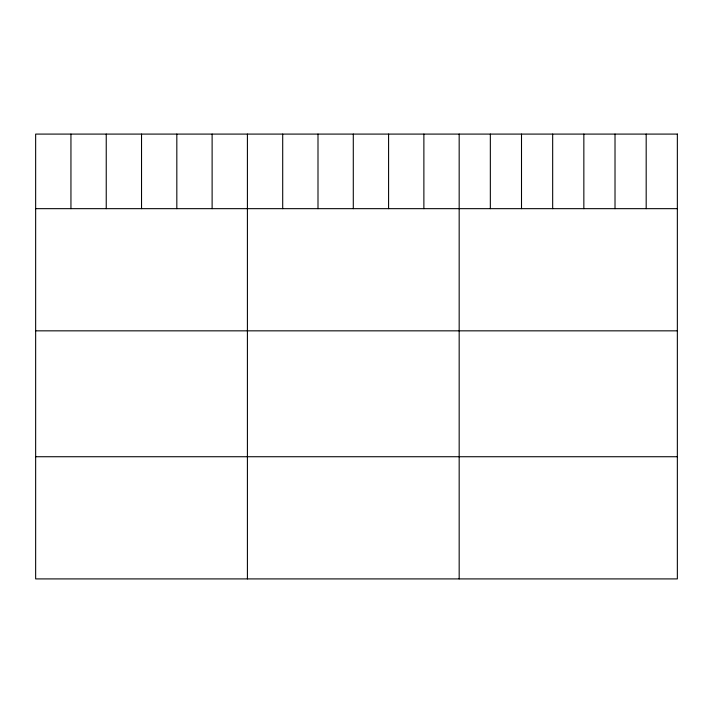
<?xml version="1.0" encoding="UTF-8"?>
<svg xmlns="http://www.w3.org/2000/svg" width="713" height="713" viewBox="0 0 713 713"><rect width="100%" height="100%" fill="white"/><g stroke="black" fill="none" stroke-linecap="round" stroke-linejoin="round"><path stroke-width="1.07" d="M35.65 208.659L677.35 208.659M35.65 330.841L677.35 330.841M35.65 456.73L677.35 456.73M646.183 134.089L646.183 208.659M615.016 134.089L615.016 208.659M583.849 134.089L583.849 208.659M552.673 134.089L552.673 208.659M521.506 134.089L521.506 208.659M490.339 134.089L490.339 208.659M459.172 134.089L459.172 578.911M423.879 134.089L423.879 208.659M388.585 134.089L388.585 208.659M353.291 134.089L353.291 208.659M317.998 134.089L317.998 208.659M282.704 134.089L282.704 208.659M247.411 134.089L247.411 578.911M212.118 134.089L212.118 208.659M176.824 134.089L176.824 208.659M141.531 134.089L141.531 208.659M106.237 134.089L106.237 208.659M70.944 134.089L70.944 208.659M677.35 134.089L35.65 134.089L35.65 578.911L677.35 578.911L677.35 134.089"/></g></svg>
